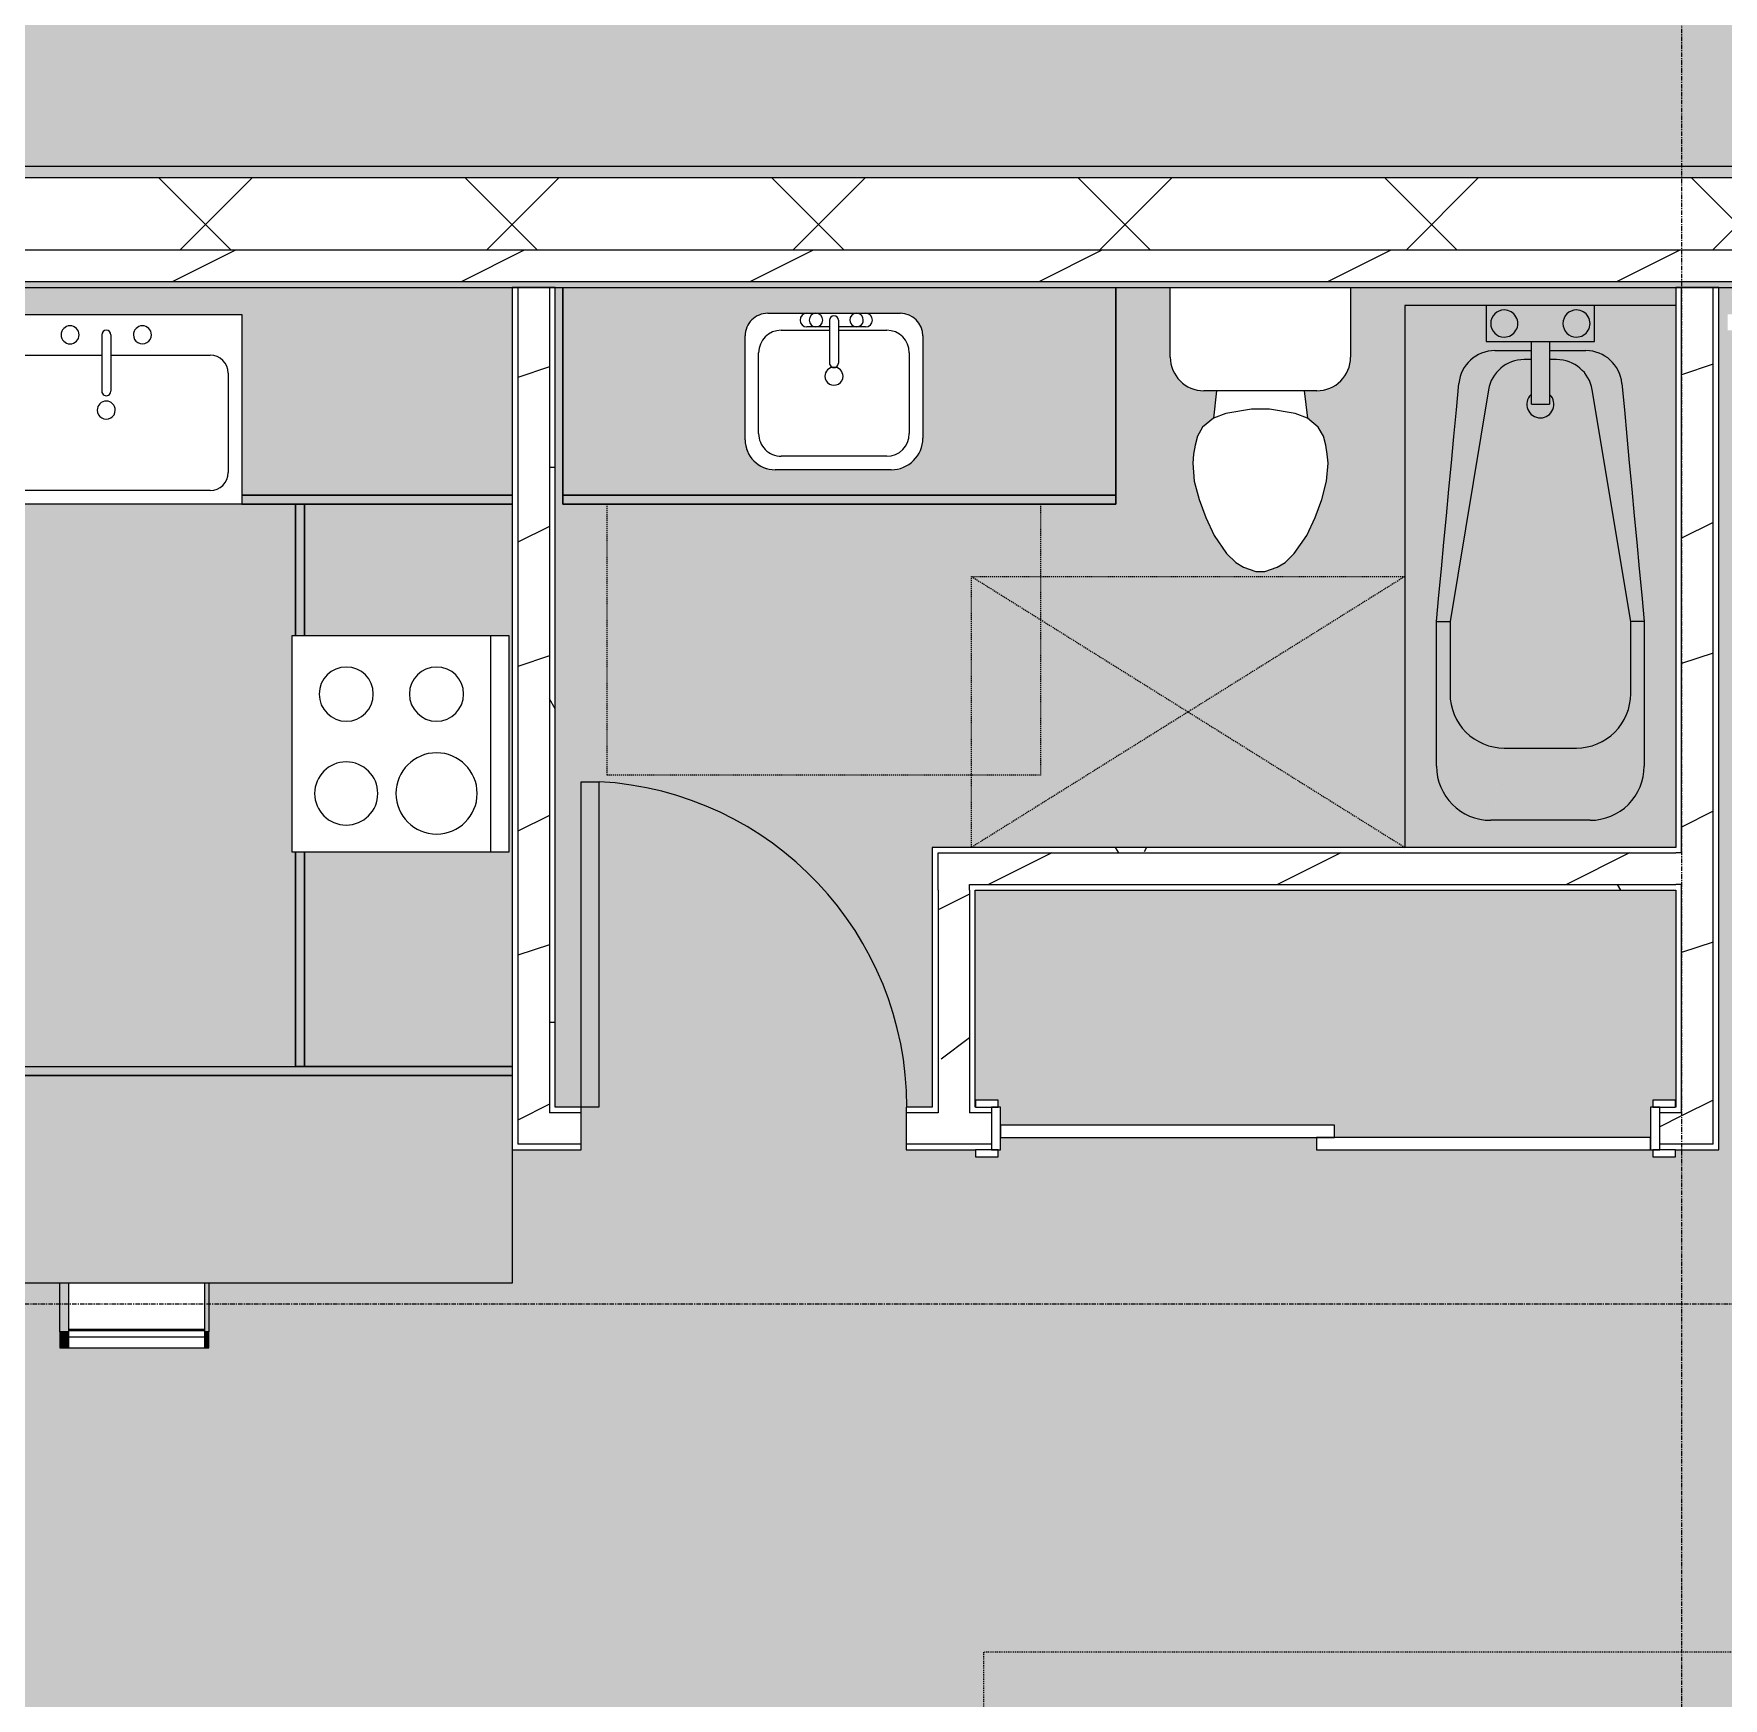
# Model space of a CAD drawing. Header units: inches. Extents: x -4501 to -113, y 9396 to 12816.
# Drawn here: x -3650.7 to -3463.6, y 10155 to 10339.2 of the extents above; entities that cross this region are included whole.
import ezdxf

# ---------------------------------------------------------------- set-up
doc = ezdxf.new("R2010")
doc.units = ezdxf.units.IN
doc.header["$MEASUREMENT"] = 0
for name, pattern in [('Dash 1_16_', [0.125, 0.0625, -0.0625]), ('Grid Line 1_2_', [0.875, 0.5, -0.125, 0.125, -0.125]), ('Hidden 1_8_', [0.1875, 0.125, -0.0625])]:
    doc.linetypes.add(name, pattern=pattern)
for name, color, linetype, lineweight in [('0-1', 7, 'Continuous', 5), ('0-3', 7, 'Continuous', 9), ('A-AREA-PATT-5', 254, 'Continuous', 9), ('A-DETL-HDLN-1', 7, 'Hidden 1_8_', 9), ('A-DOOR-3', 7, 'Continuous', 9), ('A-DOOR-4', 90, 'Continuous', 13), ('A-DOOR-FRAM-2', 90, 'Continuous', 13), ('A-FLOR', 192, 'Continuous', 9), ('A-WALL', 113, 'Continuous', 9), ('A-WALL-3', 250, 'Continuous', 25), ('A-WALL-4', 7, 'Continuous', 9), ('A-WALL-6', 113, 'Continuous', 25), ('A-WALL-PATT-1', 7, 'Continuous', 9), ('A-WALL-PATT-2', 8, 'Continuous', 9), ('A-WALL-PATT-3', 111, 'Continuous', 9), ('I-FURN-2', 7, 'Continuous', 9), ('I-FURN-3', 254, 'Continuous', 9), ('I-FURN-HDLN-1', 254, 'Dash 1_16_', 9), ('P-SANR-FIXT-1', 7, 'Continuous', 9), ('P-SANR-FIXT-2', 254, 'Continuous', 9), ('Q-CASE-1', 254, 'Continuous', 9), ('Q-CASE-2', 250, 'Continuous', 25), ('Q-CASE-3', 7, 'Continuous', 9), ('Q-SPCQ-1', 7, 'Continuous', 9), ('S-GRID-1', 1, 'Grid Line 1_2_', 9)]:
    doc.layers.add(name, color=color, linetype=linetype, lineweight=lineweight)
doc.layers.add('A-AREA-PATT-7', color=254, linetype='Continuous', lineweight=9, transparency=0.9)
pattern_1 = [(0, (0, 0), (61.44, 15.36), [2.534, -43.546, 2.534, -43.546, -245.76]), (0, (0, 0), (61.44, 15.36), [-92.16, 2.534, -89.626, 2.534, -43.546, -107.52]), (0, (0, 0), (61.44, 15.36), [-230.4, 2.534, -28.186, 2.534, -74.266]), (120, (23.04, 7.68), (-44.02215, 45.5286), [2.534, -43.546, 2.534, -43.546, -245.76]), (120, (23.04, 7.68), (-44.02215, 45.5286), [-92.16, 2.534, -89.626, 2.534, -43.546, -107.52]), (120, (23.04, 7.68), (-44.02215, 45.5286), [-230.4, 2.534, -28.186, 2.534, -74.266]), (240, (30.72, 38.4), (-17.41785, -60.8886), [2.534, -43.546, 2.534, -43.546, -245.76]), (240, (30.72, 38.4), (-17.41785, -60.8886), [-92.16, 2.534, -89.626, 2.534, -43.546, -107.52]), (240, (30.72, 38.4), (-17.41785, -60.8886), [-230.4, 2.534, -28.186, 2.534, -74.266])]
pattern_2 = [(216.87, (12.795, 31.987), (95.9612857, 63.9749714), [15.994, -143.942]), (206.565, (31.987, 22.391), (-31.986981, -31.986924), [35.763, -35.763]), (198.435, (31.987, 6.397), (-63.974746, -31.987128), [20.231, -80.922])]

# ---------------------------------------------------------------- blocks, each defined once
blk = doc.blocks.new('Bed-Standard - King 78_ x 80_-1242963-FLOOR PLAN - 1ST FLOOR')
at = {"layer": 'I-FURN-2'}
for p, q in [((49.69, 38.2), (-28.31, 38.2)), ((-28.31, 38.2), (-28.31, -41.8)), ((49.69, -41.8), (49.69, 38.2)), ((-25.31, 36.2), (-25.31, 24.2)), ((-25.31, 36.2), (46.69, 36.2)), ((46.69, 36.2), (46.69, 24.2)), ((49.69, 24.2), (-28.31, 17.63)), ((-25.31, 24.2), (46.69, 24.2)), ((-28.31, -41.8), (49.69, -41.8))]:
    blk.add_line(p, q, dxfattribs=at)
at = {"layer": 'I-FURN-HDLN-1'}
for p, q in [((-64.31, 38.2), (-64.31, -77.8)), ((73.69, -77.8), (73.69, 38.2)), ((-64.31, -77.8), (73.69, -77.8))]:
    blk.add_line(p, q, dxfattribs=at)
blk = doc.blocks.new('M_Sink Vanity-Square - 500 x 440mm-1372835-FLOOR PLAN - 1ST FLOOR')
at = {"layer": 'P-SANR-FIXT-1'}
for p, q in [((-5.72, 10.23), (7.14, 10.23)), ((-5.72, 10.23), (7.14, 10.23)), ((-5.22, 8.73), (6.46, 8.73)), ((-9.22, -4.59), (-9.22, 6.73)), ((-9.22, -4.59), (-9.22, 6.73)), ((-7.72, -2.72), (-7.72, 6.23)), ((8.96, 6.23), (8.96, -2.72)), ((10.46, 6.91), (10.46, -4.59)), ((10.46, 6.91), (10.46, -4.59)), ((0.12, -6.33), (0.12, -1.59)), ((1.12, -6.33), (1.12, -1.59)), ((0.12, -5.22), (-5.22, -5.22)), ((-2.88, -5.59), (0.12, -5.59)), ((6.46, -5.22), (1.12, -5.22)), ((1.12, -5.59), (3.62, -5.59)), ((7.96, -7.09), (-6.72, -7.09)), ((7.96, -7.09), (-6.72, -7.09)), ((3.62, -7.09), (-2.88, -7.09))]:
    blk.add_line(p, q, dxfattribs=at)
for centre, radius, start, end in [((-5.72, 6.73), 3.5, 90, 180), ((-5.72, 6.73), 3.5, 90, 180), ((7.14, 6.91), 3.32, 0, 90), ((7.14, 6.91), 3.32, 360, 90), ((-5.22, 6.23), 2.5, 90, 180), ((6.46, 6.23), 2.5, 360, 90), ((0.62, -0.13), 1, 360, 180), ((0.62, -0.13), 1, 180, 0), ((0.62, -1.59), 0.5, 360, 180), ((-5.22, -2.72), 2.5, 180, 270), ((6.46, -2.72), 2.5, 270, 360), ((-6.72, -4.59), 2.5, 180, 270), ((-6.72, -4.59), 2.5, 180, 270), ((-2.88, -6.34), 0.75, 90, 270), ((-1.88, -6.34), 0.75, 360, 180), ((2.62, -6.34), 0.75, 0, 180), ((3.62, -6.34), 0.75, 270, 90), ((7.96, -4.59), 2.5, 270, 0), ((7.96, -4.59), 2.5, 270, 0), ((-1.88, -6.34), 0.75, 180, 0), ((0.62, -6.33), 0.5, 180, 0), ((2.62, -6.34), 0.75, 180, 0)]:
    blk.add_arc(centre, radius, start, end, dxfattribs=at)
blk = doc.blocks.new('Toilet-Domestic-3D - Toilet-Domestic-3D-1352612-FLOOR PLAN - 1ST FLOOR')
at = {"layer": 'P-SANR-FIXT-1'}
for p, q in [((-9.98, 11.75), (-9.98, 19.48)), ((9.98, 19.48), (9.98, 11.75)), ((6.25, 8.02), (-6.25, 8.02)), ((-4.86, 8.02), (-5.21, 5)), ((4.86, 8.02), (5.21, 5)), ((-1, 6), (-3.84, 5.5)), ((1, 6), (-1, 6)), ((3.84, 5.5), (1, 6)), ((-6.4, 4), (-6.97, 3)), ((-5.21, 5), (-6.4, 4)), ((-3.84, 5.5), (-5.21, 5)), ((5.21, 5), (3.84, 5.5)), ((6.4, 4), (5.21, 5)), ((6.97, 3), (6.4, 4)), ((-7.24, 2), (-7.41, 1)), ((-6.97, 3), (-7.24, 2)), ((7.24, 2), (6.97, 3)), ((7.41, 1), (7.24, 2)), ((-7.41, 1), (-7.5, 0)), ((7.5, 0), (7.41, 1)), ((-7.5, 0), (-7.33, -1.99)), ((7.33, -1.99), (7.5, 0)), ((-7.33, -1.99), (-6.79, -4)), ((6.79, -4), (7.33, -1.99)), ((-6.79, -4), (-6.06, -6)), ((6.06, -6), (6.79, -4)), ((-6.06, -6), (-5.13, -8)), ((5.13, -8), (6.06, -6)), ((-5.13, -8), (-3.74, -10)), ((3.74, -10), (5.13, -8)), ((-3.74, -10), (-2.74, -11)), ((-2.74, -11), (-1.87, -11.5)), ((1.87, -11.5), (2.74, -11)), ((2.74, -11), (3.74, -10)), ((-1.87, -11.5), (-0.5, -12)), ((-0.5, -12), (0.5, -12)), ((0.5, -12), (1.87, -11.5))]:
    blk.add_line(p, q, dxfattribs=at)
for centre, start, end in [((-6.25, 11.75), 180, 270), ((6.25, 11.75), 270, 360)]:
    blk.add_arc(centre, 3.73, start, end, dxfattribs=at)
blk = doc.blocks.new('OD_CW_Base Cabinet - OD_CW_Base Cabinet-V66-FLOOR PLAN - 1ST FLOOR')
at = {"layer": 'Q-CASE-1'}
h = blk.add_hatch(color=256, dxfattribs=at)
h.paths.add_polyline_path([(0.74, 1), (61.99, 1), (61.99, 24), (0.74, 24), (0.74, 3.8)], flags=0)
h.paths.add_polyline_path([(37.11, 3.8), (24.25, 3.8), (23.39, 3.92), (22.59, 4.25), (21.9, 4.77), (21.37, 5.46), (21.04, 6.26), (20.93, 7.12), (21.01, 19.27), (21.26, 19.88), (21.66, 20.39), (22.18, 20.79), (22.78, 21.04), (23.43, 21.13), (38.76, 21.04), (39.36, 20.79), (39.88, 20.39), (40.28, 19.88), (40.53, 19.27), (40.61, 18.63), (40.61, 7.3), (40.49, 6.4), (40.14, 5.55), (39.59, 4.83), (38.86, 4.27), (38.02, 3.92)], flags=0)
blk.add_hatch(color=256, dxfattribs=at).paths.add_polyline_path([(47.46, 0), (61.99, 0), (61.99, 1), (0.74, 1), (0.74, 0)], flags=0)
at = {"layer": 'Q-CASE-2'}
for p, q in [((0.74, 24), (0.74, 0)), ((61.99, 0), (61.99, 24)), ((0.74, 0), (61.99, 0))]:
    blk.add_line(p, q, dxfattribs=at)
at = {"layer": 'Q-CASE-3'}
for p, q in [((0.74, 1), (0.74, 24)), ((61.99, 24), (61.99, 1)), ((0.74, 0), (0.74, 1)), ((0.74, 1), (61.99, 1)), ((61.99, 1), (0.74, 1)), ((61.99, 0), (0.74, 0)), ((61.99, 1), (61.99, 0))]:
    blk.add_line(p, q, dxfattribs=at)
blk = doc.blocks.new('Bath Tub - Maestro - 60_x30_-V6-FLOOR PLAN - 1ST FLOOR')
at = {"layer": 'P-SANR-FIXT-2'}
for points in [[(9.45, 0), (60, 0), (60, 30), (0, 30), (0, 21), (4, 21), (4, 16), (5, 16), (5.06, 20.74), (5.21, 21.33), (5.48, 21.94), (5.83, 22.49), (6.27, 22.97), (6.79, 23.38), (7.36, 23.69), (7.98, 23.91), (9.35, 24.09), (35, 26.5), (51, 26.5), (52.55, 26.3), (54, 25.7), (55.24, 24.74), (56.3, 23.25), (56.8, 22.05), (57, 20.5), (57, 9.5), (56.91, 8.46), (56.64, 7.45), (56.2, 6.5), (55.6, 5.64), (54.86, 4.9), (54, 4.3), (53.05, 3.86), (52.04, 3.59), (51, 3.5), (35, 3.5), (7.98, 6.09), (7.36, 6.31), (6.79, 6.62), (6.27, 7.03), (5.83, 7.51), (5.48, 8.06), (5.21, 8.67), (5.05, 9.3), (5, 9.96), (5, 14), (4, 13.96), (4, 9), (0, 9), (0, 0)], [(9.35, 20.74), (35, 25), (35, 26.5), (8.63, 24.03), (9.17, 21.56)], [(43, 25), (51, 26.5), (35, 26.5), (35, 25)], [(49, 19), (57, 20.5), (56.8, 22.05), (56.2, 23.5), (55.24, 24.74), (54, 25.7), (52.55, 26.3), (51, 26.5), (43, 25), (44.55, 24.8), (46, 24.2), (47.24, 23.24), (48.2, 22), (48.8, 20.5)], [(43, 5), (44.55, 5.2), (46.03, 5.83), (47.28, 6.81), (48.2, 8), (48.8, 9.45), (49, 11), (49, 19), (48.8, 20.55), (48.16, 22.05), (47.24, 23.24), (46, 24.2), (44.55, 24.8), (43, 25), (34.79, 24.97), (9.06, 20.64), (8.03, 20.28), (6.82, 19.17), (6.24, 18.17), (6, 16.8), (6, 16), (10.94, 16), (10.94, 14), (6, 14), (6, 13.2), (6.24, 11.83), (6.98, 10.59), (8.03, 9.72), (9.35, 9.26), (35, 5)], [(6, 16.8), (6.24, 18.17), (6.98, 19.41), (8.03, 20.28), (9.35, 20.74), (8.63, 24.03), (7.98, 23.91), (7.35, 23.69), (6.74, 23.34), (6.27, 22.97), (5.72, 22.32), (5.48, 21.94), (5.21, 21.33), (5.05, 20.7), (5.05, 19.87), (5.92, 17.06)], [(57, 9.5), (57, 20.5), (49, 19), (49, 11), (56.91, 9.52)], [(9.35, 14), (10.94, 14), (10.94, 16), (4, 16), (4, 14), (7.24, 14)], [(8.63, 5.97), (9.35, 9.26), (7.98, 9.76), (6.95, 10.62), (6.24, 11.83), (6, 13.2), (5, 9.96), (5.05, 9.3), (5.24, 8.6), (5.72, 7.68), (5.87, 7.47), (6.33, 6.98), (6.79, 6.62), (7.36, 6.31), (8, 6.08)], [(51, 3.5), (52.04, 3.59), (53.05, 3.86), (54, 4.3), (54.95, 5), (55.72, 5.83), (56.34, 6.81), (56.76, 7.9), (56.93, 8.66), (57, 9.5), (49, 11), (48.8, 9.45), (48.12, 7.9), (47.24, 6.76), (46, 5.8), (44.55, 5.2), (43.07, 4.99), (50.51, 3.59)], [(35, 3.5), (35, 5), (9.35, 9.26), (8.63, 5.97), (32.89, 3.7)], [(47, 3.5), (51, 3.5), (43, 5), (35, 5), (35, 3.5), (44.55, 3.5)]]:
    blk.add_hatch(color=256, dxfattribs=at).paths.add_polyline_path(points, flags=0)
h = blk.add_hatch(color=256, dxfattribs=at)
h.paths.add_polyline_path([(0.5, 9), (4, 9), (4, 21), (0, 21), (0, 9)], flags=0)
h.paths.add_polyline_path([(2, 9.5), (1.61, 9.55), (1.25, 9.7), (0.94, 9.94), (0.7, 10.25), (0.55, 10.61), (0.5, 11), (0.55, 11.39), (0.7, 11.75), (0.94, 12.06), (1.25, 12.3), (1.61, 12.45), (2, 12.5), (2.39, 12.45), (2.75, 12.3), (3.06, 12.06), (3.33, 11.67), (3.45, 11.39), (3.5, 11), (3.45, 10.61), (3.3, 10.25), (3.06, 9.94), (2.75, 9.7), (2.39, 9.55)], flags=0)
h.paths.add_polyline_path([(2, 17.5), (1.61, 17.55), (1.25, 17.7), (0.94, 17.94), (0.7, 18.25), (0.55, 18.61), (0.5, 19), (0.55, 19.39), (0.7, 19.75), (0.94, 20.06), (1.25, 20.3), (1.61, 20.45), (2, 20.5), (2.39, 20.45), (2.75, 20.3), (3.06, 20.06), (3.3, 19.75), (3.45, 19.39), (3.5, 19), (3.33, 18.33), (3.3, 18.25), (3.02, 17.91), (2.75, 17.7), (2.39, 17.55)], flags=0)
h = blk.add_hatch(color=256, dxfattribs=at)
h.paths.add_polyline_path([(2, 9.5), (2.39, 9.55), (2.75, 9.7), (3.06, 9.94), (3.3, 10.25), (3.45, 10.61), (3.5, 11), (3.33, 11.67), (3.3, 11.75), (3.06, 12.06), (2.75, 12.3), (2.39, 12.45), (2, 12.5), (1.61, 12.45), (1.25, 12.3), (0.94, 12.06), (0.7, 11.75), (0.55, 11.39), (0.5, 11), (0.55, 10.61), (0.7, 10.25), (0.94, 9.94), (1.25, 9.7), (1.61, 9.55)], flags=0)
h.paths.add_polyline_path([(2, 17.5), (2.39, 17.55), (3.02, 17.91), (3.06, 17.94), (3.33, 18.33), (3.45, 18.61), (3.5, 19), (3.45, 19.39), (3.3, 19.75), (3.06, 20.06), (2.75, 20.3), (2.38, 20.45), (2, 20.5), (1.61, 20.45), (1.25, 20.3), (0.94, 20.06), (0.7, 19.75), (0.55, 19.39), (0.5, 19), (0.55, 18.61), (0.7, 18.25), (0.94, 17.94), (1.25, 17.7), (1.61, 17.55)], flags=0)
h = blk.add_hatch(color=256, dxfattribs=at)
h.paths.add_polyline_path([(5, 9.96), (6, 13.2), (6, 14), (5, 14), (5, 10.39)], flags=0)
h.paths.add_polyline_path([(5, 16), (6, 16), (6, 16.8), (5, 20.04), (5, 19.08)], flags=0)
at = {"layer": 'P-SANR-FIXT-1'}
for p, q in [((0, 30), (0, 21)), ((35, 26.5), (51, 26.5)), ((35, 26.5), (35, 25)), ((35, 25), (9.35, 20.74)), ((43, 25), (35, 25)), ((4, 21), (0, 21)), ((0, 21), (0, 9)), ((4, 16), (4, 21)), ((5, 16), (5, 20.04)), ((49, 11), (49, 19)), ((57, 20.5), (57, 9.5)), ((4, 14), (4, 16)), ((4, 16), (10.94, 16)), ((6, 16.8), (6, 16)), ((10.94, 14), (10.94, 16)), ((4, 9), (4, 14)), ((10.94, 14), (4, 14)), ((5, 9.96), (5, 14)), ((6, 14), (6, 13.2)), ((0, 9), (0, 0)), ((0, 9), (4, 9)), ((9.35, 9.26), (35, 5)), ((35, 3.5), (35, 5)), ((35, 5), (43, 5)), ((51, 3.5), (35, 3.5)), ((0, 0), (60, 0))]:
    blk.add_line(p, q, dxfattribs=at)
at = {"layer": 'P-SANR-FIXT-1', "flags": 128}
for points in [[(8.63, 24.03), (11.56, 24.3), (14.49, 24.58), (17.42, 24.85), (20.35, 25.13), (23.28, 25.4), (26.21, 25.68), (29.14, 25.95), (32.07, 26.23), (35, 26.5)], [(35, 3.5), (32.07, 3.77), (29.14, 4.05), (26.21, 4.32), (23.28, 4.6), (20.35, 4.87), (17.42, 5.15), (14.49, 5.42), (11.56, 5.7), (8.63, 5.97)]]:
    blk.add_lwpolyline(points, dxfattribs=at)
at = {"layer": 'P-SANR-FIXT-1'}
for centre, radius, start, end in [((51, 20.5), 6, 360, 90), ((43, 19), 6, 360, 90), ((9, 20.04), 4, 95.3558, 180), ((10, 16.8), 4, 99.4223, 180), ((2, 19), 1.5, 360, 180), ((2, 19), 1.5, 180, 360), ((10.94, 15), 1.5, 360, 135), ((10.94, 15), 1.5, 225, 360), ((10, 13.2), 4, 180, 260.5777), ((2, 11), 1.5, 360, 180), ((2, 11), 1.5, 180, 360), ((9, 9.96), 4, 180, 264.6442), ((43, 11), 6, 270, 0), ((51, 9.5), 6, 270, 360)]:
    blk.add_arc(centre, radius, start, end, dxfattribs=at)
blk = doc.blocks.new('Single-Flush - 36_ x 84_-1372824-FLOOR PLAN - 1ST FLOOR')
at = {"layer": 'A-DOOR-3'}
blk.add_arc((18, -2.38), 36.07, 180, 266.8211, dxfattribs=at)
at = {"layer": 'A-DOOR-4'}
for p, q in [((16, -2.38), (16, -38.39)), ((18, -2.38), (16, -2.38)), ((18, -2.38), (18, -38.39)), ((18, -38.39), (16, -38.39))]:
    blk.add_line(p, q, dxfattribs=at)
blk = doc.blocks.new('FOLDING_SLIDING CLOSET - 72_ x 80_-1372823-FLOOR PLAN - 1ST FLOOR')
at = {"layer": 'A-DOOR-3'}
for p, q in [((-36.25, 3), (-38.75, 3)), ((-38.75, 3), (-38.75, 2.25)), ((-38.75, 2.25), (-36.25, 2.25)), ((-36.25, 2.25), (-36.25, 3)), ((38.75, 3), (36.25, 3)), ((36.25, 3), (36.25, 2.25)), ((36.25, 2.25), (38.75, 2.25)), ((38.75, 2.25), (38.75, 3)), ((-36.25, -2.5), (-38.75, -2.5)), ((-38.75, -2.5), (-38.75, -3.25)), ((-38.75, -3.25), (-36.25, -3.25)), ((-36.25, -3.25), (-36.25, -2.5)), ((38.75, -2.5), (36.25, -2.5)), ((36.25, -2.5), (36.25, -3.25)), ((36.25, -3.25), (38.75, -3.25)), ((38.75, -3.25), (38.75, -2.5))]:
    blk.add_line(p, q, dxfattribs=at)
at = {"layer": 'A-DOOR-4'}
for p, q in [((1, 2.25), (-36, 2.25)), ((-36, 2.25), (-36, 0.87)), ((1, 0.87), (1, 2.25)), ((-36, 0.87), (1, 0.87)), ((36, 0.87), (-1, 0.87)), ((-1, 0.87), (-1, -0.5)), ((36, -0.5), (36, 0.87)), ((-1, -0.5), (36, -0.5))]:
    blk.add_line(p, q, dxfattribs=at)
at = {"layer": 'A-DOOR-FRAM-2'}
for p, q in [((-36, 2.25), (-37, 2.25)), ((-37, 2.25), (-37, -2.5)), ((-36, -2.5), (-36, 2.25)), ((36, 2.25), (36, -2.5)), ((37, 2.25), (36, 2.25)), ((37, -2.5), (37, 2.25)), ((-37, -2.5), (-36, -2.5)), ((36, -2.5), (37, -2.5))]:
    blk.add_line(p, q, dxfattribs=at)
blk = doc.blocks.new('Range - 24_ x 24_-1372826-FLOOR PLAN - 1ST FLOOR')
at = {"layer": 'Q-SPCQ-1'}
for p, q in [((0, 0), (24, 0)), ((0, -24), (0, 0)), ((24, 0), (24, -24)), ((0, -22), (24, -22)), ((24, -24), (0, -24))]:
    blk.add_line(p, q, dxfattribs=at)
for centre, radius, start, end in [((6.5, -6), 3.5, 360, 180), ((17.5, -6), 3, 360, 180), ((6.5, -6), 3.5, 180, 0), ((17.5, -6), 3, 180, 0), ((6.5, -16), 4.5, 360, 180), ((17.5, -16), 3, 360, 180), ((6.5, -16), 4.5, 180, 0), ((17.5, -16), 3, 180, 0)]:
    blk.add_arc(centre, radius, start, end, dxfattribs=at)
blk = doc.blocks.new('OD_CW_Base Cabinet - OD_CW_Base Cabinet-1506687-FLOOR PLAN - 1ST FLOOR')
at = {"layer": 'Q-CASE-1'}
blk.add_hatch(color=256, dxfattribs=at).paths.add_polyline_path([(62.99, 24), (0.74, 24), (0.74, 1), (15.27, 1), (15.27, 23.62), (39.27, 23.62), (39.27, 1), (62.99, 1), (62.99, 23.62)], flags=0)
h = blk.add_hatch(color=256, dxfattribs=at)
h.paths.add_polyline_path([(62.99, 0), (62.99, 1), (39.27, 1), (39.27, 0), (39.59, 0)], flags=0)
h.paths.add_polyline_path([(15.27, 0), (15.27, 1), (0.74, 1), (0.74, 0)], flags=0)
at = {"layer": 'Q-CASE-2'}
for p, q in [((0.74, 24), (0.74, 0)), ((62.99, 0), (62.99, 24)), ((0.74, 0), (15.27, 0)), ((39.27, 0), (62.99, 0))]:
    blk.add_line(p, q, dxfattribs=at)
at = {"layer": 'Q-CASE-3'}
for p, q in [((0.74, 1), (0.74, 24)), ((62.99, 24), (62.99, 1)), ((0.74, 0), (0.74, 1)), ((0.74, 1), (15.27, 1)), ((15.27, 1), (0.74, 1)), ((15.27, 0), (0.74, 0)), ((39.27, 1), (62.99, 1)), ((62.99, 1), (39.27, 1)), ((62.99, 0), (39.27, 0)), ((62.99, 1), (62.99, 0))]:
    blk.add_line(p, q, dxfattribs=at)
blk = doc.blocks.new('OD_CW_Base Cabinet - OD_CW_Base Cabinet-1464077-FLOOR PLAN - 1ST FLOOR')
at = {"layer": 'Q-CASE-1'}
blk.add_hatch(color=256, dxfattribs=at).paths.add_polyline_path([(60.69, 1), (90.63, 1), (90.63, 24), (0.74, 24), (0.74, 1), (30.69, 1), (30.69, 21), (60.69, 21)], flags=0)
h = blk.add_hatch(color=256, dxfattribs=at)
h.paths.add_polyline_path([(0.74, 0), (30.69, 0), (30.69, 1), (0.74, 0.95), (0.74, 0.32)], flags=0)
h.paths.add_polyline_path([(60.69, 0), (90.63, 0), (90.63, 1), (60.69, 1)], flags=0)
at = {"layer": 'Q-CASE-2'}
for p, q in [((0.74, 24), (0.74, 22)), ((0.74, 0), (30.69, 0)), ((60.69, 0), (90.63, 0))]:
    blk.add_line(p, q, dxfattribs=at)
at = {"layer": 'Q-CASE-3'}
for p, q in [((0.74, 22), (0.74, 24)), ((0.74, 1), (30.69, 1)), ((30.69, 1), (0.74, 1)), ((30.69, 0), (0.74, 0)), ((60.69, 1), (90.63, 1)), ((90.63, 1), (60.69, 1)), ((90.63, 0), (60.69, 0))]:
    blk.add_line(p, q, dxfattribs=at)
blk = doc.blocks.new('Sink Kitchen-Single - 30_ x 21_-V4-FLOOR PLAN - 1ST FLOOR')
at = {"layer": 'P-SANR-FIXT-1'}
for p, q in [((-14.38, 10.41), (15.62, 10.41)), ((-14.38, -10.59), (-14.38, 10.41)), ((15.62, 10.41), (15.62, -10.59)), ((-10.88, 8.91), (12.12, 8.91)), ((-12.88, -4.09), (-12.88, 6.91)), ((14.12, 6.91), (14.12, -4.09)), ((0.12, -8.34), (0.12, -2.09)), ((1.12, -8.34), (1.12, -2.09)), ((0.12, -6.09), (-10.88, -6.09)), ((12.12, -6.09), (1.12, -6.09)), ((15.62, -10.59), (-14.38, -10.59))]:
    blk.add_line(p, q, dxfattribs=at)
for centre, radius, start, end in [((-10.88, 6.91), 2, 90, 180), ((12.12, 6.91), 2, 360, 90), ((0.62, 0), 1, 360, 180), ((0.62, 0), 1, 180, 0), ((0.62, -2.09), 0.5, 360, 180), ((-10.88, -4.09), 2, 180, 270), ((12.12, -4.09), 2, 270, 0), ((-3.38, -8.34), 1, 360, 180), ((4.62, -8.34), 1, 0, 180), ((-3.38, -8.34), 1, 180, 0), ((0.62, -8.34), 0.5, 180, 0), ((4.62, -8.34), 1, 180, 0)]:
    blk.add_arc(centre, radius, start, end, dxfattribs=at)
blk = doc.blocks.new('OD_CW_Base Cabinet - OD_CW_Base Cabinet-1506298-FLOOR PLAN - 1ST FLOOR')
at = {"layer": 'Q-CASE-1'}
for points in [[(0.74, -1), (82.46, -1), (82.46, 0), (0.74, 0)], [(76.49, -24), (82.46, -24), (82.46, -1), (0.74, -1), (0.74, -24), (47.35, -24)]]:
    blk.add_hatch(color=256, dxfattribs=at).paths.add_polyline_path(points, flags=0)
at = {"layer": 'Q-CASE-2'}
for p, q in [((0.74, -24), (0.74, 0)), ((0.74, 0), (82.46, 0)), ((82.46, -9.25), (82.46, -24)), ((82.46, -24), (0.74, -24))]:
    blk.add_line(p, q, dxfattribs=at)
at = {"layer": 'Q-CASE-3'}
for p, q in [((0.74, -1), (0.74, 0)), ((0.74, 0), (82.46, 0)), ((82.46, -1), (0.74, -1)), ((0.74, -24), (0.74, -1)), ((0.74, -1), (82.46, -1)), ((82.46, -9.25), (82.46, -24)), ((82.46, -24), (0.74, -24))]:
    blk.add_line(p, q, dxfattribs=at)
blk = doc.blocks.new('Bar_Stool_6722_1_ - Bar_Stool_6722_1_-V68-FLOOR PLAN - 1ST FLOOR')
at = {"layer": 'I-FURN-3'}
for points in [[(1, 1.78), (1, 7.18), (0, 7.18), (0, 1.78)], [(16.5, 1.78), (16.5, 7.18), (16, 7.18), (16, 1.78)], [(0, 0.98), (1, 0.98), (1, 1.78), (0, 1.78), (0, 1.24)], [(1, 0), (1, 0.98), (0, 0.92), (0, 0)], [(16, 0.98), (16.5, 0.98), (16.5, 1.78), (16, 1.73), (16, 1.24)], [(16, 0), (16.5, 0), (16.5, 0.98), (16, 0.94), (16, 0.3)]]:
    blk.add_hatch(color=256, dxfattribs=at).paths.add_polyline_path(points, flags=0)
at = {"layer": 'I-FURN-2'}
for p, q in [((0, 1.78), (0, 7.18)), ((1, 2.03), (1, 7.18)), ((16, 7.18), (16, 2.03)), ((16.5, 7.18), (16.5, 1.78)), ((1, 1.91), (1, 2.03)), ((16, 2.03), (1, 2.03)), ((1, 1.24), (1, 1.91)), ((16, 1.91), (1, 1.91)), ((16, 2.03), (16, 1.91)), ((16, 1.91), (16, 1.24)), ((1, 1.78), (0, 1.78)), ((0, 1.78), (0, 0.98)), ((1, 0.98), (0, 0.98)), ((0, 0.98), (0, 0)), ((1, 0), (1, 1.24)), ((1, 1.24), (16, 1.24)), ((16.5, 1.78), (16, 1.78)), ((16, 1.24), (16, 0)), ((16.5, 0.98), (16, 0.98)), ((16.5, 0.98), (16.5, 1.78)), ((16.5, 0), (16.5, 0.98)), ((0, 0), (1, 0)), ((1, 0), (16, 0)), ((16, 0), (16.5, 0))]:
    blk.add_line(p, q, dxfattribs=at)
blk = doc.blocks.new('1750 Ox - Unit Layouts_rvt-1-FLOOR PLAN - 1ST FLOOR')
at = {"layer": 'A-WALL-PATT-1'}
h = blk.add_hatch(dxfattribs=at)
h.set_pattern_fill('FP_2', color=256, style=0, pattern_type=2)
h.set_pattern_definition(pattern_1)
h.paths.add_polyline_path([(-3593.6, 10219.79), (-3592.97, 10219.79), (-3592.97, 10311.16), (-3593.6, 10311.16), (-3593.6, 10220.41)], flags=0)
h = blk.add_hatch(dxfattribs=at)
h.set_pattern_fill('FP_2', color=256, style=0, pattern_type=2)
h.set_pattern_definition(pattern_1)
h.paths.add_polyline_path([(-3468.25, 10219.79), (-3468.25, 10245.04), (-3468.87, 10245.04), (-3468.87, 10219.79)], flags=0)
h.paths.add_polyline_path([(-3468.67, 10248.54), (-3468.25, 10248.54), (-3468.28, 10311.16), (-3468.87, 10311.16), (-3468.87, 10248.54)], flags=0)
h = blk.add_hatch(dxfattribs=at)
h.set_pattern_fill('FP_2', color=256, style=0, pattern_type=2)
h.set_pattern_definition(pattern_1)
h.paths.add_polyline_path([(-3498.96, 10248.54), (-3468.87, 10248.54), (-3468.87, 10249.16), (-3551.2, 10249.16), (-3551.18, 10248.54), (-3501.69, 10248.54)], flags=0)
h = blk.add_hatch(dxfattribs=at)
h.set_pattern_fill('FP_2', color=256, style=0, pattern_type=2)
h.set_pattern_definition(pattern_1)
h.paths.add_polyline_path([(-3547.07, 10244.41), (-3468.87, 10244.42), (-3468.87, 10245.04), (-3547.07, 10245.04)], flags=0)
at = {"layer": 'A-WALL-PATT-2'}
h = blk.add_hatch(dxfattribs=at)
h.set_pattern_fill('FP_4', color=256, style=0, pattern_type=2)
h.set_pattern_definition(pattern_2)
h.paths.add_polyline_path([(-3597.1, 10216.29), (-3593.6, 10216.29), (-3593.6, 10311.16), (-3597.1, 10311.16), (-3597.1, 10222.9)], flags=0)
h = blk.add_hatch(dxfattribs=at)
h.set_pattern_fill('FP_4', color=256, style=0, pattern_type=2)
h.set_pattern_definition(pattern_2)
h.paths.add_polyline_path([(-3468.16, 10216.29), (-3464.75, 10216.29), (-3464.75, 10311.16), (-3468.25, 10311.16), (-3468.25, 10216.29)], flags=0)
h = blk.add_hatch(dxfattribs=at)
h.set_pattern_fill('FP_4', color=256, style=0, pattern_type=2)
h.set_pattern_definition(pattern_2)
h.paths.add_polyline_path([(-3487.12, 10245.04), (-3468.25, 10245.04), (-3468.25, 10248.54), (-3550.57, 10248.54), (-3550.57, 10245.04), (-3501.69, 10245.04)], flags=0)
h = blk.add_hatch(dxfattribs=at)
h.set_pattern_fill('FP_4', color=256, style=0, pattern_type=2)
h.set_pattern_definition(pattern_2)
h.paths.add_polyline_path([(-3547.07, 10219.79), (-3547.07, 10245.04), (-3550.57, 10245.04), (-3550.57, 10219.79)], flags=0)
h = blk.add_hatch(dxfattribs=at)
h.set_pattern_fill('FP_4', color=256, style=0, pattern_type=2)
h.set_pattern_definition(pattern_2)
h.paths.add_polyline_path([(-3468.87, 10216.29), (-3468.25, 10216.29), (-3468.25, 10219.79), (-3470.66, 10219.79), (-3470.66, 10216.29)], flags=0)
h.paths.add_polyline_path([(-3544.66, 10216.29), (-3544.66, 10219.79), (-3554.09, 10219.79), (-3554.09, 10216.29), (-3545.41, 10216.29)], flags=0)
h.paths.add_polyline_path([(-3590.09, 10216.29), (-3590.09, 10219.79), (-3593.6, 10219.79), (-3593.6, 10216.29), (-3592.97, 10216.29)], flags=0)
at = {"layer": 'A-DETL-HDLN-1'}
for p, q in [((-3587.22, 10257.16), (-3587.22, 10287.16)), ((-3539.22, 10287.16), (-3539.22, 10257.16)), ((-3546.87, 10279.16), (-3498.87, 10279.16)), ((-3546.87, 10249.16), (-3546.87, 10279.16)), ((-3546.87, 10279.16), (-3498.87, 10249.16)), ((-3498.87, 10279.16), (-3546.87, 10249.16)), ((-3539.22, 10257.16), (-3587.22, 10257.16))]:
    blk.add_line(p, q, dxfattribs=at)
at = {"layer": 'A-WALL-3'}
for p, q in [((-3592.97, 10311.16), (-3597.72, 10311.16)), ((-3597.72, 10311.16), (-3597.72, 10215.66)), ((-3592.97, 10220.41), (-3592.97, 10311.16)), ((-3468.87, 10311.16), (-3468.87, 10249.16)), ((-3464.12, 10311.16), (-3468.87, 10311.16)), ((-3464.12, 10215.66), (-3464.12, 10311.16)), ((-3468.87, 10249.16), (-3551.2, 10249.16)), ((-3551.2, 10249.16), (-3551.2, 10248.54)), ((-3551.2, 10248.54), (-3551.2, 10244.41)), ((-3551.2, 10244.41), (-3551.2, 10220.41)), ((-3546.45, 10244.41), (-3468.87, 10244.41)), ((-3546.45, 10220.41), (-3546.45, 10244.41)), ((-3468.87, 10244.41), (-3468.87, 10220.41)), ((-3590.09, 10220.41), (-3592.97, 10220.41)), ((-3590.09, 10215.66), (-3590.09, 10220.41)), ((-3551.2, 10220.41), (-3554.09, 10220.41)), ((-3554.09, 10220.41), (-3554.09, 10215.66)), ((-3597.72, 10215.66), (-3597.1, 10215.66)), ((-3597.1, 10215.66), (-3592.97, 10215.66)), ((-3592.97, 10215.66), (-3590.09, 10215.66)), ((-3554.09, 10215.66), (-3546.41, 10215.66)), ((-3468.87, 10215.66), (-3464.75, 10215.66)), ((-3464.75, 10215.66), (-3464.12, 10215.66))]:
    blk.add_line(p, q, dxfattribs=at)
at = {"layer": 'A-WALL-4'}
for p, q in [((-3597.1, 10311.16), (-3597.1, 10216.29)), ((-3593.6, 10311.16), (-3593.6, 10219.79)), ((-3468.25, 10248.54), (-3468.25, 10311.16)), ((-3464.75, 10216.29), (-3464.75, 10311.16)), ((-3550.57, 10248.54), (-3468.87, 10248.54)), ((-3550.57, 10245.04), (-3550.57, 10248.54)), ((-3468.25, 10248.54), (-3468.87, 10248.54)), ((-3550.57, 10244.41), (-3550.57, 10245.04)), ((-3550.57, 10244.41), (-3550.57, 10220.41)), ((-3547.07, 10245.04), (-3468.87, 10245.04)), ((-3547.07, 10244.41), (-3547.07, 10245.04)), ((-3547.07, 10244.41), (-3547.07, 10220.41)), ((-3468.25, 10245.04), (-3468.87, 10245.04)), ((-3468.25, 10219.79), (-3468.25, 10245.04)), ((-3592.97, 10219.79), (-3593.6, 10219.79)), ((-3590.09, 10219.79), (-3592.97, 10219.79)), ((-3550.57, 10219.79), (-3554.09, 10219.79)), ((-3550.57, 10220.41), (-3550.57, 10219.79)), ((-3547.07, 10220.41), (-3547.07, 10219.79)), ((-3544.66, 10219.79), (-3547.07, 10219.79)), ((-3468.87, 10219.79), (-3470.66, 10219.79)), ((-3468.25, 10219.79), (-3468.87, 10219.79)), ((-3593.6, 10216.29), (-3597.1, 10216.29)), ((-3592.97, 10216.29), (-3593.6, 10216.29)), ((-3590.09, 10216.29), (-3592.97, 10216.29)), ((-3544.66, 10216.29), (-3554.09, 10216.29)), ((-3468.87, 10216.29), (-3470.66, 10216.29)), ((-3468.25, 10216.29), (-3468.87, 10216.29)), ((-3464.75, 10216.29), (-3468.25, 10216.29))]:
    blk.add_line(p, q, dxfattribs=at)
at = {"layer": '0-3'}
for name, p in [('OD_CW_Base Cabinet - OD_CW_Base Cabinet-1464077-FLOOR PLAN - 1ST FLOOR', (-3688.36, 10287.16)), ('OD_CW_Base Cabinet - OD_CW_Base Cabinet-V66-FLOOR PLAN - 1ST FLOOR', (-3592.86, 10287.16)), ('Toilet-Domestic-3D - Toilet-Domestic-3D-1352612-FLOOR PLAN - 1ST FLOOR', (-3514.87, 10291.69)), ('OD_CW_Base Cabinet - OD_CW_Base Cabinet-1506298-FLOOR PLAN - 1ST FLOOR', (-3680.18, 10224.91)), ('Bar_Stool_6722_1_ - Bar_Stool_6722_1_-V68-FLOOR PLAN - 1ST FLOOR', (-3647.8, 10193.74))]:
    blk.add_blockref(name, p, dxfattribs=at)
for name, p, rotation in [('Sink Kitchen-Single - 30_ x 21_-V4-FLOOR PLAN - 1ST FLOOR', (-3642.05, 10297.57), 180), ('M_Sink Vanity-Square - 500 x 440mm-1372835-FLOOR PLAN - 1ST FLOOR', (-3561.47, 10301.2), 180), ('Bath Tub - Maestro - 60_x30_-V6-FLOOR PLAN - 1ST FLOOR', (-3498.87, 10309.16), 270.0000000000077), ('OD_CW_Base Cabinet - OD_CW_Base Cabinet-1506687-FLOOR PLAN - 1ST FLOOR', (-3621.72, 10287.9), 270.0000000000002), ('Range - 24_ x 24_-1372826-FLOOR PLAN - 1ST FLOOR', (-3622.1, 10248.63), 89.99999999999065), ('Single-Flush - 36_ x 84_-1372824-FLOOR PLAN - 1ST FLOOR', (-3572.09, 10218.04), 180), ('FOLDING_SLIDING CLOSET - 72_ x 80_-1372823-FLOOR PLAN - 1ST FLOOR', (-3507.66, 10217.91), 180), ('Bed-Standard - King 78_ x 80_-1242963-FLOOR PLAN - 1ST FLOOR', (-3467.74, 10095.75), 270.0000000000006)]:
    blk.add_blockref(name, p, dxfattribs=dict(at, rotation=rotation))

msp = doc.modelspace()

# ---------------------------------------------------------------- hatches: boundary and pattern name
at = {"layer": 'A-AREA-PATT-5'}
h = msp.add_hatch(color=256, dxfattribs=at)
h.paths.add_polyline_path([(-3822.0987, 10018.7144), (-3641.0737, 10018.7144), (-3641.0737, 10055.7144), (-3641.8237, 10055.7144), (-3641.8237, 10058.2144), (-3641.0737, 10058.2144), (-3641.0737, 10058.4644), (-3639.6987, 10058.4644), (-3639.6987, 10093.4644), (-3641.0737, 10093.4644), (-3641.1018, 10130.7144), (-3641.8237, 10130.7144), (-3641.8237, 10133.2144), (-3641.0737, 10133.2144), (-3641.0737, 10148.1644), (-3644.0737, 10148.1644), (-3644.0737, 10152.9144), (-3569.8237, 10152.9144), (-3569.8237, 10148.1644), (-3572.8237, 10148.1644), (-3572.8237, 10133.2144), (-3572.0737, 10133.2144), (-3572.0737, 10130.7144), (-3572.8237, 10130.7144), (-3572.8237, 10093.4644), (-3574.1987, 10093.4644), (-3574.1987, 10058.4644), (-3572.8237, 10058.4644), (-3572.8237, 10058.2144), (-3572.0737, 10058.2144), (-3572.0737, 10055.7144), (-3572.8237, 10055.7144), (-3572.8237, 10018.7144), (-3428.1237, 10018.7144), (-3428.1237, 10148.1644), (-3533.8237, 10148.1644), (-3533.8237, 10152.9144), (-3428.1237, 10152.9144), (-3428.1237, 10270.1644), (-3427.1237, 10270.1644), (-3427.1237, 10272.1644), (-3425.1862, 10272.1644), (-3425.1862, 10308.1644), (-3427.1237, 10308.1644), (-3427.1237, 10310.1644), (-3428.1237, 10310.1644), (-3428.1237, 10311.1644), (-3464.1237, 10311.1644), (-3464.1237, 10215.6644), (-3468.9112, 10215.6269), (-3468.9112, 10214.9144), (-3471.4112, 10214.9144), (-3471.4112, 10215.6644), (-3508.6612, 10215.6644), (-3508.6612, 10217.0394), (-3543.6612, 10217.0394), (-3543.6612, 10215.6644), (-3543.9112, 10215.6644), (-3543.9112, 10214.9144), (-3546.4112, 10214.9144), (-3546.4112, 10215.6644), (-3554.0862, 10215.6644), (-3554.0862, 10220.4144), (-3551.1987, 10220.4144), (-3551.1987, 10249.1644), (-3498.8737, 10249.1644), (-3498.8737, 10309.1644), (-3468.8737, 10309.1644), (-3468.8737, 10311.1644), (-3504.8975, 10311.1644), (-3504.8975, 10303.4382), (-3505.0245, 10302.4738), (-3505.3967, 10301.5751), (-3505.9889, 10300.8033), (-3506.7606, 10300.2112), (-3507.6593, 10299.8389), (-3508.7, 10299.712), (-3510.0121, 10299.712), (-3509.6644, 10296.6882), (-3508.4726, 10295.6882), (-3507.9058, 10294.6882), (-3507.548, 10293.1787), (-3507.3737, 10291.6882), (-3507.548, 10289.6958), (-3508.1617, 10287.4801), (-3508.8139, 10285.6882), (-3509.7465, 10283.6882), (-3511.134, 10281.6882), (-3512.134, 10280.6882), (-3513, 10280.1882), (-3514.3737, 10279.6882), (-3515.3737, 10279.6882), (-3516.7475, 10280.1882), (-3517.6135, 10280.6882), (-3518.6135, 10281.6882), (-3520.0831, 10283.8644), (-3520.9335, 10285.6882), (-3521.6615, 10287.6882), (-3522.1994, 10289.6958), (-3522.3737, 10291.6882), (-3522.1994, 10293.1787), (-3522.1096, 10293.6882), (-3521.8416, 10294.6882), (-3521.2749, 10295.6882), (-3520.0831, 10296.6882), (-3519.7354, 10299.712), (-3521.1237, 10299.712), (-3522.0882, 10299.8389), (-3522.9868, 10300.2112), (-3523.7586, 10300.8033), (-3524.3507, 10301.5751), (-3524.723, 10302.4738), (-3524.85, 10303.4382), (-3524.85, 10311.1644), (-3530.8737, 10311.1644), (-3530.8737, 10287.1644), (-3592.1237, 10287.1644), (-3592.1237, 10311.1644), (-3592.9737, 10311.1644), (-3592.9737, 10220.4144), (-3590.0862, 10220.4144), (-3590.0862, 10215.6644), (-3597.7237, 10215.6644), (-3597.7237, 10200.9144), (-3631.2956, 10200.9144), (-3631.2956, 10193.7383), (-3647.7956, 10193.7383), (-3647.7956, 10200.9144), (-3654.2956, 10200.9144), (-3654.2956, 10193.7383), (-3670.7956, 10193.7383), (-3670.7956, 10200.9144), (-3679.4473, 10200.9144), (-3679.4473, 10224.9144), (-3621.7237, 10224.9144), (-3621.7237, 10248.6342), (-3622.0987, 10248.6342), (-3622.0987, 10272.6342), (-3621.7237, 10272.6342), (-3621.7237, 10287.1644), (-3660.3487, 10287.1644), (-3660.402, 10285.058), (-3660.5456, 10284.9144), (-3661.4417, 10284.8933), (-3661.4417, 10284.6644), (-3664.0648, 10284.6644), (-3664.0648, 10284.4144), (-3664.6554, 10284.4144), (-3664.6554, 10284.6644), (-3665.2459, 10284.6644), (-3665.2459, 10284.4144), (-3665.8365, 10284.4144), (-3665.8365, 10284.6644), (-3666.427, 10284.6644), (-3666.427, 10284.4144), (-3667.0176, 10284.4144), (-3667.0176, 10284.6644), (-3667.6082, 10284.6644), (-3667.6082, 10284.4144), (-3668.1987, 10284.4144), (-3668.1987, 10284.6644), (-3677.6881, 10284.6644), (-3677.6881, 10284.4144), (-3679.3928, 10284.4144), (-3679.3928, 10284.6644), (-3683.2558, 10284.6644), (-3683.2558, 10284.9144), (-3684.1519, 10284.9144), (-3684.3487, 10285.1112), (-3684.3487, 10287.1644), (-3687.6197, 10287.1644), (-3687.6197, 10279.1644), (-3723.3697, 10279.1644), (-3723.3697, 10309.1644), (-3687.6197, 10309.1644), (-3687.6197, 10311.1644), (-3822.0987, 10311.1644), (-3822.0987, 10152.9144), (-3680.0737, 10152.9144), (-3680.0737, 10148.1644), (-3822.0987, 10148.1644), (-3822.0987, 10027.8144)], flags=0)
h.paths.add_polyline_path([(-3635.1971, 10018.7144), (-3635.1971, 10041.8921), (-3625.5118, 10041.8921), (-3625.4471, 10042.3921), (-3625.3824, 10042.3921), (-3625.3824, 10041.8921), (-3608.8373, 10041.8921), (-3608.7596, 10042.3921), (-3608.307, 10042.3921), (-3608.307, 10041.8921), (-3607.1971, 10041.8921), (-3607.1971, 10018.7144), (-3606.3237, 10018.7144), (-3606.3237, 10148.1644), (-3636.3237, 10148.1644), (-3636.3237, 10133.2144), (-3635.5737, 10133.2144), (-3635.5737, 10130.7144), (-3636.3237, 10130.7144), (-3636.3237, 10130.4644), (-3639.6987, 10130.4644), (-3639.6987, 10095.4644), (-3638.3237, 10095.4644), (-3638.3237, 10058.4644), (-3636.3237, 10058.4644), (-3636.3116, 10058.2144), (-3635.5737, 10058.2144), (-3635.5737, 10055.7144), (-3636.3237, 10055.7144), (-3636.3237, 10018.7144)], flags=0)
h.paths.add_polyline_path([(-3577.5737, 10018.7144), (-3577.5737, 10055.7144), (-3578.3237, 10055.7144), (-3578.3237, 10058.2144), (-3577.5737, 10058.2144), (-3577.5737, 10058.4644), (-3575.5737, 10058.4644), (-3575.5737, 10095.4644), (-3574.1987, 10095.4644), (-3574.1987, 10130.4644), (-3577.5737, 10130.4644), (-3577.5737, 10130.7144), (-3578.3237, 10130.7144), (-3578.3237, 10133.2144), (-3577.5737, 10133.2144), (-3577.5737, 10148.1644), (-3601.5737, 10148.1644), (-3601.5737, 10018.7144)], flags=0)
h.paths.add_polyline_path([(-3448.038, 10025.0613), (-3448.038, 10043.0613), (-3430.038, 10043.0613), (-3430.038, 10025.0613), (-3447.8687, 10025.0613)], flags=0)
h.paths.add_polyline_path([(-3429.538, 10046.0613), (-3509.538, 10046.0613), (-3509.538, 10124.0613), (-3429.538, 10124.0613), (-3429.538, 10050.668)], flags=0)
h.paths.add_polyline_path([(-3721.1237, 10062.6894), (-3799.1237, 10062.6894), (-3799.1237, 10142.6894), (-3721.1237, 10142.6894), (-3721.1237, 10136.7815)], flags=0)
h.paths.add_polyline_path([(-3700.1919, 10124.1894), (-3718.1919, 10124.1894), (-3718.1919, 10142.1894), (-3700.1919, 10142.1894), (-3700.1919, 10136.7815)], flags=0)
h.paths.add_polyline_path([(-3802.1237, 10124.1894), (-3820.1237, 10124.1894), (-3820.1237, 10142.1894), (-3802.1237, 10142.1894), (-3802.1237, 10136.7815)], flags=0)
h.paths.add_polyline_path([(-3430.038, 10126.9931), (-3448.038, 10126.9931), (-3448.038, 10144.9931), (-3430.038, 10144.9931), (-3430.038, 10136.7815)], flags=0)
h.paths.add_polyline_path([(-3778.5622, 10197.5032), (-3817.3611, 10197.5032), (-3817.3611, 10232.5032), (-3811.3611, 10232.5032), (-3811.3611, 10233.5032), (-3739.3611, 10233.5032), (-3739.3611, 10232.5032), (-3733.3611, 10232.5032), (-3733.3611, 10197.5032)], flags=0)
h.paths.add_polyline_path([(-3487.1172, 10217.0394), (-3471.6612, 10217.0394), (-3471.6612, 10220.4144), (-3471.4112, 10220.4144), (-3471.4112, 10221.1644), (-3468.9112, 10221.1644), (-3468.8737, 10244.4144), (-3546.4487, 10244.4144), (-3546.4112, 10221.1644), (-3543.9112, 10221.1644), (-3543.9112, 10220.4144), (-3543.6612, 10220.4144), (-3543.6612, 10218.4144), (-3506.6612, 10218.4144), (-3506.6612, 10217.0394)], flags=0)
h.paths.add_polyline_path([(-3802.3611, 10248.5032), (-3802.3611, 10278.5032), (-3742.3611, 10278.5032), (-3742.3611, 10248.5032), (-3778.5622, 10248.5032)], flags=0)
h.paths.add_polyline_path([(-3752.1935, 10294.4713), (-3753.8509, 10294.5032), (-3753.8509, 10298.5032), (-3789.8509, 10298.5032), (-3789.8509, 10294.5032), (-3807.8509, 10294.5032), (-3807.8509, 10310.6282), (-3735.8509, 10310.6282), (-3735.8509, 10294.5032), (-3752.1935, 10294.5032)], flags=0)
h.paths.add_polyline_path([(-3427.1237, 10306.4144), (-3463.1237, 10306.4144), (-3463.1237, 10308.1644), (-3427.1237, 10308.1644), (-3427.1237, 10306.8936)], flags=0)
at = {"layer": 'A-AREA-PATT-7'}
for points in [[(-3822.0987, 10324.5894), (-3294.7237, 10324.5894), (-3294.7237, 10551.3144), (-3479.7237, 10551.3144), (-3479.7237, 10547.1894), (-3820.7238, 10547.1724), (-3820.7238, 10533.5206), (-3819.9868, 10533.5206), (-3819.9868, 10532.5206), (-3820.7238, 10532.5206), (-3820.7238, 10532.2394), (-3819.7472, 10532.2394), (-3819.7472, 10338.2394), (-3821.7472, 10338.2394), (-3821.7472, 10384.8734), (-3826.4112, 10381.4011), (-3826.3257, 10339.2394), (-3822.0987, 10339.2394), (-3822.0987, 10337.9581), (-3819.9868, 10337.9581), (-3819.9868, 10336.9581), (-3822.0987, 10336.9581), (-3822.0987, 10328.492)], [(-3429.6839, 10323.2894), (-3294.7237, 10323.2894), (-3294.7237, 10324.5894), (-3820.7238, 10324.5894), (-3820.7238, 10323.2894), (-3457.9727, 10323.2894)]]:
    msp.add_hatch(color=256, dxfattribs=at).paths.add_polyline_path(points, flags=0)
at = {"layer": 'A-WALL'}
h = msp.add_hatch(color=256, dxfattribs=at)
h.paths.add_polyline_path([(-3687.6197, 10311.1644), (-3427.4987, 10311.1644), (-3427.4987, 10311.7894), (-3822.0987, 10311.7894), (-3822.0987, 10311.1644), (-3710.7237, 10311.1644)], flags=0)
h.paths.add_polyline_path([(-3294.7237, 10311.1644), (-3282.5987, 10311.1644), (-3282.5987, 10311.7894), (-3422.7487, 10311.7894), (-3422.7487, 10311.1644), (-3301.5947, 10311.1644)], flags=0)
at = {"layer": 'A-WALL-PATT-3'}
h = msp.add_hatch(dxfattribs=at)
h.set_pattern_fill('FP_6', color=256, style=0, pattern_type=2)
h.set_pattern_definition([(45, (0, 0), (-16.970563, 16.970563), []), (135, (0, 0), (-16.970563, -16.970563), [])])
h.paths.add_polyline_path([(-3822.7237, 10315.2894), (-3286.7237, 10315.2894), (-3286.7237, 10323.2894), (-3822.7237, 10323.2894), (-3822.7237, 10315.2949)], flags=0)
h = msp.add_hatch(dxfattribs=at)
h.set_pattern_fill('FP_4', color=256, style=0, pattern_type=2)
h.set_pattern_definition(pattern_2)
h.paths.add_polyline_path([(-3370.5392, 10311.7894), (-3283.2237, 10311.7894), (-3283.2237, 10315.2894), (-3423.3737, 10315.2894), (-3423.3737, 10311.7894), (-3422.7487, 10311.7894)], flags=0)
h.paths.add_polyline_path([(-3778.5622, 10311.7894), (-3426.8737, 10311.7894), (-3426.8737, 10315.2894), (-3822.7237, 10315.2894), (-3822.7237, 10311.7894), (-3807.7067, 10311.7894)], flags=0)

# ---------------------------------------------------------------- linework, layer by layer
at = {"layer": 'A-FLOR'}
msp.add_line((-3822.0987, 10324.5894), (-3294.7237, 10324.5894), dxfattribs=at)
at = {"layer": 'A-WALL'}
for p, q in [((-3286.7237, 10315.2894), (-3822.7237, 10315.2894)), ((-3426.8737, 10311.7894), (-3822.7237, 10311.7894))]:
    msp.add_line(p, q, dxfattribs=at)
at = {"layer": 'A-WALL-6'}
for p, q in [((-3294.7237, 10323.2894), (-3822.0987, 10323.2894)), ((-3822.0987, 10311.1644), (-3428.1237, 10311.1644))]:
    msp.add_line(p, q, dxfattribs=at)
at = {"layer": 'S-GRID-1'}
for p, q in [((-3468.2237, 9836.1797), (-3468.2237, 12413.7371)), ((-464.451, 10198.5894), (-4316.3408, 10198.5894))]:
    msp.add_line(p, q, dxfattribs=at)

# ---------------------------------------------------------------- block references
at = {"layer": '0-1'}
msp.add_blockref('1750 Ox - Unit Layouts_rvt-1-FLOOR PLAN - 1ST FLOOR', (0, 0), dxfattribs=at)

doc.saveas('drawing.dxf')
